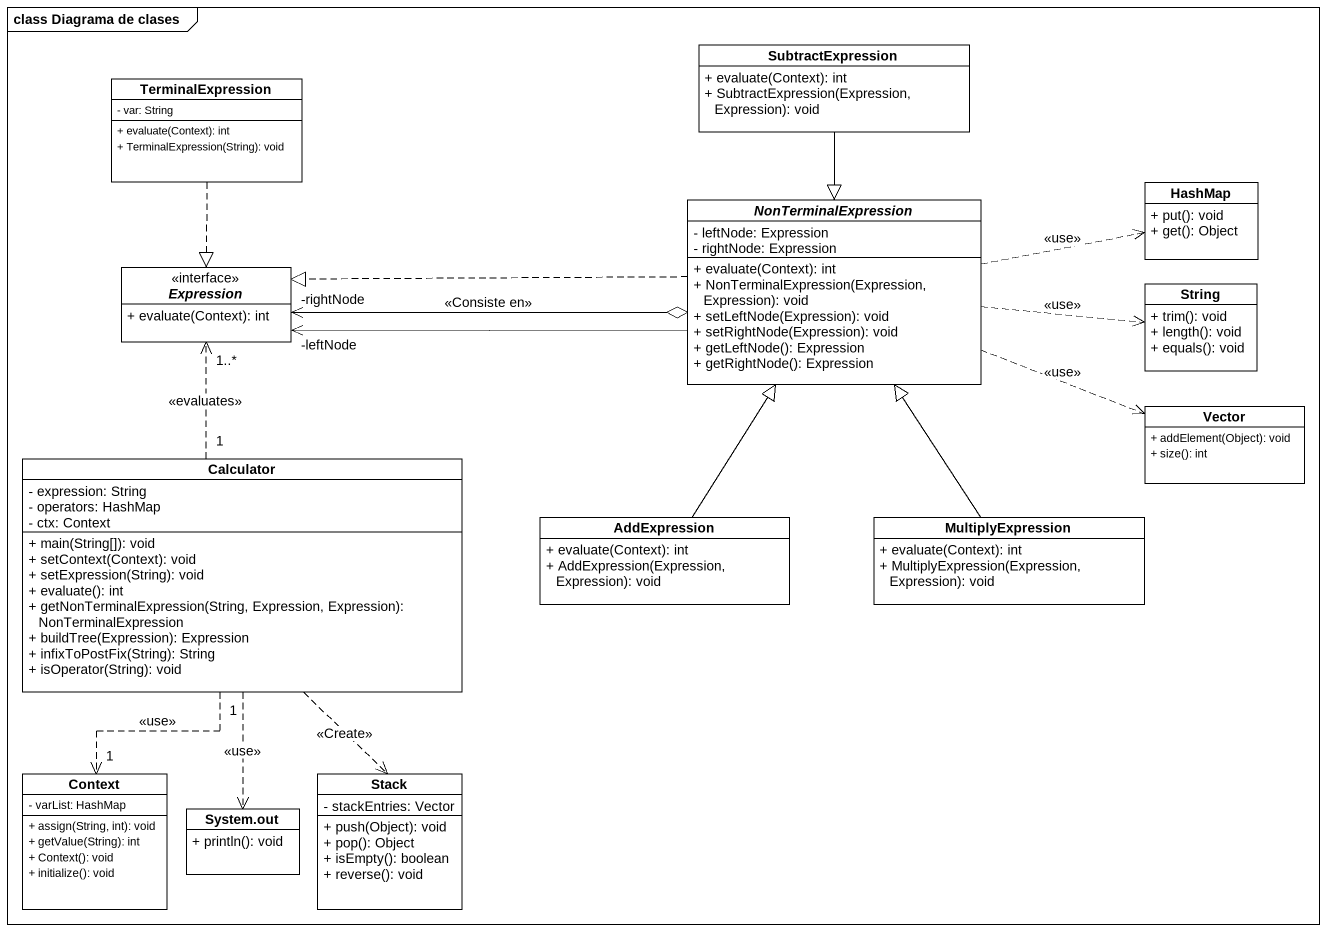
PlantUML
@startuml
mainframe class Diagrama de clases
hide circle
hide empty members
skinparam classAttributeIconSize 0
class SubtractExpression {
  + evaluate(Context): int
  + SubtractExpression(Expression, Expression): void
}
class TerminalExpression {
  - var: String
  + evaluate(Context): int
  + TerminalExpression(String): void
}
abstract class NonTerminalExpression {
  - leftNode: Expression
  - rightNode: Expression
  + evaluate(Context): int
  + NonTerminalExpression(Expression, Expression): void
  + setLeftNode(Expression): void
  + setRightNode(Expression): void
  + getLeftNode(): Expression
  + getRightNode(): Expression
}
class HashMap {
  + put(): void
  + get(): Object
}
interface Expression {
  + evaluate(Context): int
}
class String {
  + trim(): void
  + length(): void
  + equals(): void
}
class Vector {
  + addElement(Object): void
  + size(): int
}
class Calculator {
  - expression: String
  - operators: HashMap
  - ctx: Context
  + main(String[]): void
  + setContext(Context): void
  + setExpression(String): void
  + evaluate(): int
  + getNonTerminalExpression(String, Expression, Expression): NonTerminalExpression
  + buildTree(Expression): Expression
  + infixToPostFix(String): String
  + isOperator(String): void
}
class AddExpression {
  + evaluate(Context): int
  + AddExpression(Expression, Expression): void
}
class MultiplyExpression {
  + evaluate(Context): int
  + MultiplyExpression(Expression, Expression): void
}
class Context {
  - varList: HashMap
  + assign(String, int): void
  + getValue(String): int
  + Context(): void
  + initialize(): void
}
class "Stack" as Stack_ {
  - stackEntries: Vector
  + push(Object): void
  + pop(): Object
  + isEmpty(): boolean
  + reverse(): void
}
class "System.out" as System_out {
  + println(): void
}
SubtractExpression --|> NonTerminalExpression
TerminalExpression ..|> Expression
NonTerminalExpression .right.> HashMap : <<use>>
NonTerminalExpression -left-> "-leftNode" Expression
NonTerminalExpression .left.|> Expression
NonTerminalExpression .right.> String : <<use>>
NonTerminalExpression .right.> Vector : <<use>>
Expression "-rightNode" <-right-o NonTerminalExpression : <<Consiste en>>
Calculator "1" .up.> "1..*" Expression : <<evaluates>>
Calculator "1" ..> "1" Context : <<use>>
Calculator ..> Stack_ : <<Create>>
Calculator ..> System_out : <<use>>
AddExpression -up-|> NonTerminalExpression
MultiplyExpression -up-|> NonTerminalExpression
@enduml
